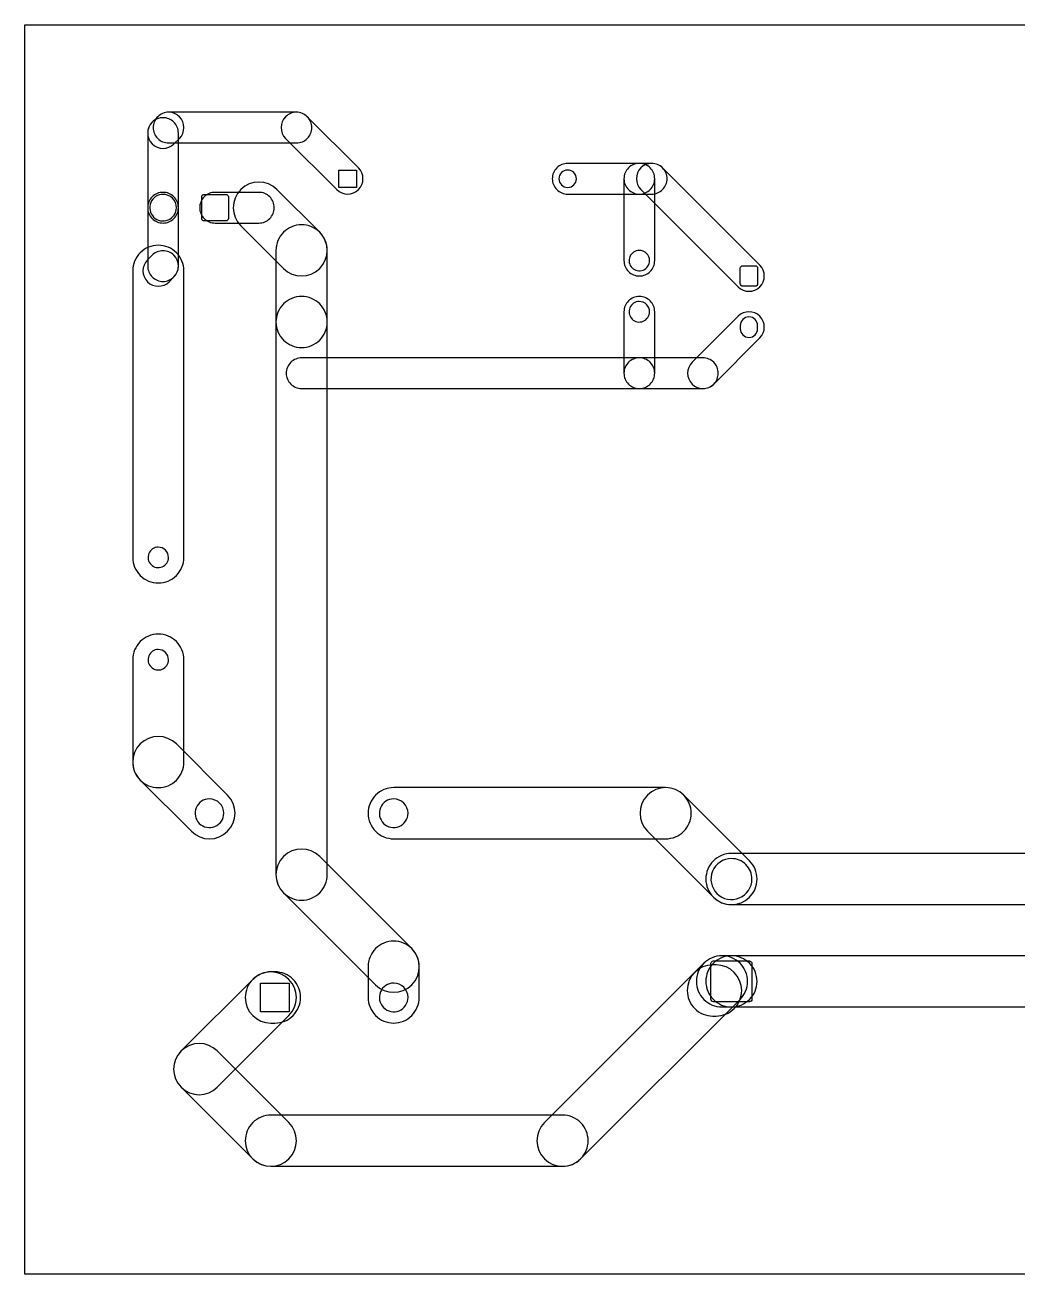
# Model space of a CAD drawing. Header units: millimetres. Extents: x 9 to 213, y 81 to 203.
# Drawn here: x 9 to 105.9, y 81 to 203 of the extents above; entities that cross this region are included whole.
import ezdxf

# ---------------------------------------------------------------- set-up
doc = ezdxf.new("R2010")
doc.units = ezdxf.units.MM
doc.layers.get('0').update_dxf_attribs({"linetype": 'CONTINUOUS'})

msp = doc.modelspace()

# ---------------------------------------------------------------- linework, layer by layer
at = {"color": 7}
for points in [[(8.975, 203.0322), (213.025, 203.0322), (213.025, 80.9822), (8.975, 80.9822)], [(23, 194.5072)], [(35.5, 194.5072)], [(22.464844, 193.972044)], [(69, 189.5072)], [(41.35, 187.1572), (39.65, 187.1572), (39.65, 188.8572), (41.35, 188.8572)], [(62, 188.8572)], [(69.152344, 189.067747)], [(30.060547, 186.946653)], [(22.464844, 186.679075)], [(22.465, 186.4797)], [(28.845, 184.1297), (28.826, 184.034), (28.7718, 183.9529), (28.6907, 183.8987), (28.595, 183.8797), (26.495, 183.8797), (26.3993, 183.8987), (26.3182, 183.9529), (26.264, 184.034), (26.245, 184.1297), (26.245, 186.2297), (26.264, 186.3254), (26.3182, 186.4065), (26.3993, 186.4607), (26.495, 186.4797), (28.595, 186.4797), (28.6907, 186.4607), (28.7718, 186.4065), (28.826, 186.3254), (28.845, 186.2297)], [(36, 183.5072)], [(22, 181.5072)], [(22.464844, 180.972044)], [(69, 181.0072)], [(78.8625, 179.2572), (78.8815, 179.3529), (78.9357, 179.434), (79.0168, 179.4882), (79.1125, 179.5072), (80.3125, 179.5072), (80.4082, 179.4882), (80.4893, 179.434), (80.5435, 179.3529), (80.5625, 179.2572), (80.5625, 177.7572), (80.5435, 177.6615), (80.4893, 177.5804), (80.4082, 177.5262), (80.3125, 177.5072), (79.1125, 177.5072), (79.0168, 177.5262), (78.9357, 177.5804), (78.8815, 177.6615), (78.8625, 177.7572)], [(36, 176.5072)], [(69, 176.5072)], [(69, 176.0072)], [(78.652344, 174.567747)], [(79.712891, 174.5072)], [(22, 152.0072)], [(22, 143.5072)], [(22, 142.0072)], [(20.232422, 132.774778)], [(27, 127.4072)], [(45, 127.4072)], [(69.800781, 127.774778)], [(34.232422, 121.774778)], [(78, 121.5767)], [(45, 113.5072)], [(75.300781, 111.345091)], [(76.25, 107.5767), (76.1543, 107.5957), (76.0732, 107.6499), (76.019, 107.731), (76, 107.8267), (76, 111.3267), (76.019, 111.4224), (76.0732, 111.5035), (76.1543, 111.5577), (76.25, 111.5767), (79.75, 111.5767), (79.8457, 111.5577), (79.9268, 111.5035), (79.981, 111.4224), (80, 111.3267), (80, 107.8267), (79.981, 107.731), (79.9268, 107.6499), (79.8457, 107.5957), (79.75, 107.5767)], [(31.232422, 109.77478)], [(32, 109.4072), (34.8, 109.4072), (34.8, 106.6072), (32, 106.6072)], [(45, 109.4072)], [(24.232422, 102.77478)]]:
    msp.add_lwpolyline(points, close=True, dxfattribs=at)
for points in [[(21.939453, 194.067747), (21.404297, 193.532591)], [(35.5, 194.5072), (23, 194.5072)], [(41.560547, 189.067747), (36.560547, 194.067747)], [(20.964844, 192.472044), (20.964844, 185.179075)], [(23.525391, 191.411497), (24.060547, 191.946653)], [(23.964844, 185.179075), (23.964844, 192.472044)], [(34.439453, 191.946653), (39.439453, 186.946653)], [(23, 191.5072), (35.5, 191.5072)], [(69, 189.5072), (62, 189.5072)], [(70.212891, 189.5072), (69, 189.5072)], [(67.5, 188.0072), (67.5, 180.0072)], [(70.5, 180.0072), (70.5, 188.0072)], [(80.773437, 179.567747), (71.273437, 189.067747)], [(37.767578, 182.774778), (33.595703, 186.946653)], [(69.152344, 186.946653), (78.652344, 177.446653)], [(31.828125, 186.679075), (27.544922, 186.679075)], [(62, 186.5072), (69, 186.5072)], [(69, 186.5072), (70.212891, 186.5072)], [(20.964844, 185.179075), (20.964844, 179.472044)], [(23.964844, 179.472044), (23.964844, 185.179075)], [(27.544922, 183.679075), (31.828125, 183.679075)], [(30.060547, 183.411497), (34.232422, 179.239622)], [(33.5, 181.0072), (33.5, 174.0072)], [(38.5, 174.0072), (38.5, 181.0072)], [(21.404297, 180.532591), (20.939453, 180.067747)], [(19.5, 179.0072), (19.5, 151.0072)], [(23.060547, 177.946653), (23.525391, 178.411497)], [(24.5, 151.0072), (24.5, 179.0072)], [(67.5, 175.0072), (67.5, 169.0072)], [(70.5, 169.0072), (70.5, 175.0072)], [(78.652344, 174.567747), (74.152344, 170.067747)], [(33.5, 174.0072), (33.5, 120.0072)], [(38.5, 120.0072), (38.5, 174.0072)], [(78.863281, 173.657591), (78.863281, 173.356809)], [(80.5625, 173.356809), (80.5625, 173.657591)], [(76.273437, 167.946653), (80.773437, 172.446653)], [(69, 170.5072), (36, 170.5072)], [(75.212891, 170.5072), (69, 170.5072)], [(36, 167.5072), (69, 167.5072)], [(69, 167.5072), (75.212891, 167.5072)], [(19.5, 141.0072), (19.5, 131.0072)], [(24.5, 131.0072), (24.5, 141.0072)], [(28.767578, 127.774778), (23.767578, 132.774778)], [(20.232422, 129.239622), (25.232422, 124.239622)], [(71.570312, 128.5072), (45, 128.5072)], [(79.767578, 121.345091), (73.337891, 127.774778)], [(45, 123.5072), (71.570312, 123.5072)], [(69.800781, 124.239622), (76.232422, 117.807981)], [(119, 122.077513), (78, 122.077513)], [(46.767578, 112.774778), (37.767578, 121.774778)], [(34.232422, 118.239622), (43.232422, 109.23962)], [(78, 117.077513), (119, 117.077513)], [(75.300781, 111.345091), (59.732422, 95.77478)], [(76.5, 111.186888), (76.179687, 111.186888)], [(78, 112.077513), (77.070312, 112.077513)], [(119, 112.077513), (78, 112.077513)], [(33.400391, 110.5072), (33, 110.5072)], [(42.5, 111.0072), (42.5, 108.0072)], [(47.5, 108.0072), (47.5, 111.0072)], [(31.232422, 109.77478), (24.232422, 102.77478)], [(63.267578, 92.23962), (78.837891, 107.80798)], [(27.767578, 99.23962), (34.767578, 106.23962)], [(76.179687, 106.18689), (76.5, 106.18689)], [(77.070312, 107.07751), (78, 107.07751)], [(78, 107.07751), (119, 107.07751)], [(33, 105.5072), (33.400391, 105.5072)], [(34.767578, 95.77478), (27.767578, 102.77478)], [(24.232422, 99.23962), (31.232422, 92.23962)], [(61.5, 96.5072), (33, 96.5072)], [(33, 91.5072), (61.5, 91.5072)]]:
    msp.add_lwpolyline(points, dxfattribs=at)
for points in [[(21.93934, 194.06786), (21.658035, 193.786556), (21.5, 193.405025), (21.5, 193.0072)], [(23, 194.5072), (22.602175, 194.5072), (22.220644, 194.349165), (21.93934, 194.06786)], [(23, 194.5072), (22.602198, 194.50714), (22.220711, 194.349065), (21.939453, 194.067747)], [(24.060547, 194.067747), (23.779289, 194.349065), (23.397802, 194.50714), (23, 194.5072)], [(24.060547, 191.946653), (24.646183, 192.532414), (24.646183, 193.481986), (24.060547, 194.067747)], [(34.439453, 194.067747), (33.853817, 193.481986), (33.853817, 192.532414), (34.439453, 191.946653)], [(35.5, 194.5072), (35.102198, 194.50714), (34.720711, 194.349065), (34.439453, 194.067747)], [(36.56066, 194.06786), (36.279356, 194.349165), (35.897825, 194.5072), (35.5, 194.5072)], [(36.560547, 194.067747), (36.279289, 194.349065), (35.897802, 194.50714), (35.5, 194.5072)], [(37, 193.0072), (37, 193.405025), (36.841965, 193.786556), (36.56066, 194.06786)], [(21.404297, 193.532591), (20.818661, 192.94683), (20.818661, 191.997258), (21.404297, 191.411497)], [(21.404184, 193.532704), (21.122879, 193.2514), (20.964844, 192.869869), (20.964844, 192.472044)], [(22.464844, 193.972044), (22.067019, 193.972044), (21.685488, 193.814009), (21.404184, 193.532704)], [(21.5, 193.0072), (21.5, 192.609375), (21.658035, 192.227844), (21.93934, 191.94654)], [(23.525504, 193.532704), (23.2442, 193.814009), (22.862669, 193.972044), (22.464844, 193.972044)], [(23.964844, 192.472044), (23.964844, 192.869869), (23.806809, 193.2514), (23.525504, 193.532704)], [(36.56066, 191.94654), (36.841965, 192.227844), (37, 192.609375), (37, 193.0072)], [(21.93934, 191.94654), (22.220644, 191.665235), (22.602175, 191.5072), (23, 191.5072)], [(35.5, 191.5072), (35.897825, 191.5072), (36.279356, 191.665235), (36.56066, 191.94654)], [(21.404297, 191.411497), (21.990058, 190.825861), (22.93963, 190.825861), (23.525391, 191.411497)], [(62, 189.5072), (61.602175, 189.5072), (61.220644, 189.349165), (60.93934, 189.06786)], [(69, 189.5072), (68.602175, 189.5072), (68.220644, 189.349165), (67.93934, 189.06786)], [(69, 189.5072), (68.602175, 189.5072), (68.220644, 189.349165), (67.93934, 189.06786)], [(70.06066, 189.06786), (69.779356, 189.349165), (69.397825, 189.5072), (69, 189.5072)], [(70.06066, 189.06786), (69.779356, 189.349165), (69.397825, 189.5072), (69, 189.5072)], [(71.273437, 189.067747), (70.687677, 189.653382), (69.738104, 189.653382), (69.152344, 189.067747)], [(71.273551, 189.06786), (70.992247, 189.349165), (70.610716, 189.5072), (70.212891, 189.5072)], [(41.560547, 186.946653), (42.146183, 187.532414), (42.146183, 188.481986), (41.560547, 189.067747)], [(60.93934, 189.06786), (60.658035, 188.786556), (60.5, 188.405025), (60.5, 188.0072)], [(60.5, 188.0072), (60.5, 187.609375), (60.658035, 187.227844), (60.93934, 186.94654)], [(62, 188.8572), (61.530558, 188.8572), (61.15, 188.476642), (61.15, 188.0072)], [(61.15, 188.0072), (61.15, 187.537758), (61.530558, 187.1572), (62, 187.1572)], [(62.601041, 188.608241), (62.441635, 188.767647), (62.225434, 188.8572), (62, 188.8572)], [(62, 187.1572), (62.469442, 187.1572), (62.85, 187.537758), (62.85, 188.0072)], [(62.85, 188.0072), (62.85, 188.232634), (62.760447, 188.448835), (62.601041, 188.608241)], [(67.93934, 189.06786), (67.658035, 188.786556), (67.5, 188.405025), (67.5, 188.0072)], [(67.93934, 189.06786), (67.658035, 188.786556), (67.5, 188.405025), (67.5, 188.0072)], [(67.5, 188.0072), (67.5, 187.609375), (67.658035, 187.227844), (67.93934, 186.94654)], [(69.152344, 189.067747), (68.566708, 188.481986), (68.566708, 187.532414), (69.152344, 186.946653)], [(70.5, 188.0072), (70.5, 188.405025), (70.341965, 188.786556), (70.06066, 189.06786)], [(70.5, 188.0072), (70.5, 188.405025), (70.341965, 188.786556), (70.06066, 189.06786)], [(70.06066, 186.94654), (70.341965, 187.227844), (70.5, 187.609375), (70.5, 188.0072)], [(71.712891, 188.0072), (71.712891, 188.405025), (71.554856, 188.786556), (71.273551, 189.06786)], [(71.273551, 186.94654), (71.554856, 187.227844), (71.712891, 187.609375), (71.712891, 188.0072)], [(30.060547, 186.946653), (29.084488, 185.970386), (29.084488, 184.387764), (30.060547, 183.411497)], [(33.595703, 186.946653), (32.619436, 187.922712), (31.036814, 187.922712), (30.060547, 186.946653)], [(39.439453, 186.946653), (40.025214, 186.361017), (40.974786, 186.361017), (41.560547, 186.946653)], [(60.93934, 186.94654), (61.220644, 186.665235), (61.602175, 186.5072), (62, 186.5072)], [(67.93934, 186.94654), (68.220644, 186.665235), (68.602175, 186.5072), (69, 186.5072)], [(69, 186.5072), (69.397825, 186.5072), (69.779356, 186.665235), (70.06066, 186.94654)], [(70.212891, 186.5072), (70.610716, 186.5072), (70.992247, 186.665235), (71.273551, 186.94654)], [(21.404184, 186.239735), (21.122879, 185.958431), (20.964844, 185.5769), (20.964844, 185.179075)], [(21.263957, 185.677188), (21.062741, 185.191412), (21.173964, 184.632259), (21.545761, 184.260461)], [(22.465, 186.4797), (21.939199, 186.4797), (21.465172, 186.162965), (21.263957, 185.677188)], [(22.464844, 186.679075), (22.067019, 186.679075), (21.685488, 186.52104), (21.404184, 186.239735)], [(23.525504, 186.239735), (23.2442, 186.52104), (22.862669, 186.679075), (22.464844, 186.679075)], [(23.384239, 186.098939), (23.140442, 186.342736), (22.809781, 186.4797), (22.465, 186.4797)], [(23.765, 185.1797), (23.765, 185.524481), (23.628036, 185.855142), (23.384239, 186.098939)], [(23.964844, 185.179075), (23.964844, 185.5769), (23.806809, 185.958431), (23.525504, 186.239735)], [(26.484262, 186.239735), (26.202957, 185.958431), (26.044922, 185.5769), (26.044922, 185.179075)], [(27.544922, 186.679075), (27.147097, 186.679075), (26.765566, 186.52104), (26.484262, 186.239735)], [(32.888785, 186.239735), (32.607481, 186.52104), (32.22595, 186.679075), (31.828125, 186.679075)], [(33.328125, 185.179075), (33.328125, 185.5769), (33.17009, 185.958431), (32.888785, 186.239735)], [(20.964844, 185.179075), (20.964844, 184.78125), (21.122879, 184.399719), (21.404184, 184.118415)], [(22.962488, 183.978657), (23.448265, 184.179872), (23.765, 184.653899), (23.765, 185.1797)], [(23.525504, 184.118415), (23.806809, 184.399719), (23.964844, 184.78125), (23.964844, 185.179075)], [(26.044922, 185.179075), (26.044922, 184.78125), (26.202957, 184.399719), (26.484262, 184.118415)], [(32.888785, 184.118415), (33.17009, 184.399719), (33.328125, 184.78125), (33.328125, 185.179075)], [(21.404184, 184.118415), (21.685488, 183.83711), (22.067019, 183.679075), (22.464844, 183.679075)], [(21.545761, 184.260461), (21.917559, 183.888664), (22.476712, 183.777441), (22.962488, 183.978657)], [(22.464844, 183.679075), (22.862669, 183.679075), (23.2442, 183.83711), (23.525504, 184.118415)], [(26.484262, 184.118415), (26.765566, 183.83711), (27.147097, 183.679075), (27.544922, 183.679075)], [(31.828125, 183.679075), (32.22595, 183.679075), (32.607481, 183.83711), (32.888785, 184.118415)], [(36, 183.5072), (35.336959, 183.5072), (34.701074, 183.243808), (34.232233, 182.774967)], [(37.767767, 182.774967), (37.298926, 183.243808), (36.663041, 183.5072), (36, 183.5072)], [(34.232233, 182.774967), (33.763392, 182.306126), (33.5, 181.670241), (33.5, 181.0072)], [(37.767578, 179.239622), (38.743637, 180.215889), (38.743637, 181.798511), (37.767578, 182.774778)], [(38.5, 181.0072), (38.5, 181.670241), (38.236608, 182.306126), (37.767767, 182.774967)], [(20.232233, 180.774967), (19.763392, 180.306126), (19.5, 179.670241), (19.5, 179.0072)], [(22, 181.5072), (21.336959, 181.5072), (20.701074, 181.243808), (20.232233, 180.774967)], [(22.464844, 180.972044), (22.067042, 180.971984), (21.685555, 180.813909), (21.404297, 180.532591)], [(23.767767, 180.774967), (23.298926, 181.243808), (22.663041, 181.5072), (22, 181.5072)], [(23.525391, 180.532591), (23.244133, 180.813909), (22.862646, 180.971984), (22.464844, 180.972044)], [(24.5, 179.0072), (24.5, 179.670241), (24.236608, 180.306126), (23.767767, 180.774967)], [(69, 181.0072), (68.595538, 181.0072), (68.230901, 180.763558), (68.07612, 180.389883)], [(69.707107, 180.714307), (69.51957, 180.901843), (69.265216, 181.0072), (69, 181.0072)], [(70, 180.0072), (70, 180.272416), (69.894643, 180.52677), (69.707107, 180.714307)], [(20.939453, 180.067747), (20.353817, 179.481986), (20.353817, 178.532414), (20.939453, 177.946653)], [(20.964844, 179.472044), (20.964844, 179.074219), (21.122879, 178.692688), (21.404184, 178.411384)], [(23.525391, 178.411497), (24.111027, 178.997258), (24.111027, 179.94683), (23.525391, 180.532591)], [(23.525504, 178.411384), (23.806809, 178.692688), (23.964844, 179.074219), (23.964844, 179.472044)], [(67.5, 180.0072), (67.5, 179.609375), (67.658035, 179.227844), (67.93934, 178.94654)], [(68.07612, 180.389883), (67.921339, 180.016209), (68.006895, 179.586091), (68.292893, 179.300093)], [(69.382683, 179.08332), (69.756358, 179.238101), (70, 179.602738), (70, 180.0072)], [(70.06066, 178.94654), (70.341965, 179.227844), (70.5, 179.609375), (70.5, 180.0072)], [(80.773437, 177.446653), (81.359073, 178.032414), (81.359073, 178.981986), (80.773437, 179.567747)], [(21.404184, 178.411384), (21.685488, 178.130079), (22.067019, 177.972044), (22.464844, 177.972044)], [(22.464844, 177.972044), (22.862669, 177.972044), (23.2442, 178.130079), (23.525504, 178.411384)], [(34.232422, 179.239622), (35.208689, 178.263563), (36.791311, 178.263563), (37.767578, 179.239622)], [(67.93934, 178.94654), (68.220644, 178.665235), (68.602175, 178.5072), (69, 178.5072)], [(68.292893, 179.300093), (68.578891, 179.014095), (69.009009, 178.928539), (69.382683, 179.08332)], [(69, 178.5072), (69.397825, 178.5072), (69.779356, 178.665235), (70.06066, 178.94654)], [(20.939453, 177.946653), (21.525214, 177.361017), (22.474786, 177.361017), (23.060547, 177.946653)], [(78.652344, 177.446653), (79.238104, 176.861018), (80.187677, 176.861018), (80.773437, 177.446653)], [(34.232233, 175.774967), (33.763392, 175.306126), (33.5, 174.670241), (33.5, 174.0072)], [(36, 176.5072), (35.336959, 176.5072), (34.701074, 176.243808), (34.232233, 175.774967)], [(37.767767, 175.774967), (37.298926, 176.243808), (36.663041, 176.5072), (36, 176.5072)], [(38.5, 174.0072), (38.5, 174.670241), (38.236608, 175.306126), (37.767767, 175.774967)], [(67.93934, 176.06786), (67.658035, 175.786556), (67.5, 175.405025), (67.5, 175.0072)], [(69, 176.5072), (68.602175, 176.5072), (68.220644, 176.349165), (67.93934, 176.06786)], [(69, 176.0072), (68.595538, 176.0072), (68.230901, 175.763558), (68.07612, 175.389883)], [(70.06066, 176.06786), (69.779356, 176.349165), (69.397825, 176.5072), (69, 176.5072)], [(69.707107, 175.714307), (69.51957, 175.901843), (69.265216, 176.0072), (69, 176.0072)], [(70.5, 175.0072), (70.5, 175.405025), (70.341965, 175.786556), (70.06066, 176.06786)], [(68.07612, 175.389883), (67.921339, 175.016209), (68.006895, 174.586091), (68.292893, 174.300093)], [(69.382683, 174.08332), (69.756358, 174.238101), (70, 174.602738), (70, 175.0072)], [(70, 175.0072), (70, 175.272416), (69.894643, 175.52677), (69.707107, 175.714307)], [(80.773437, 174.567747), (80.187677, 175.153382), (79.238104, 175.153382), (78.652344, 174.567747)], [(80.773437, 172.446653), (81.359073, 173.032414), (81.359073, 173.981986), (80.773437, 174.567747)], [(33.5, 174.0072), (33.5, 173.344159), (33.763392, 172.708274), (34.232233, 172.239433)], [(37.767767, 172.239433), (38.236608, 172.708274), (38.5, 173.344159), (38.5, 174.0072)], [(68.292893, 174.300093), (68.578891, 174.014095), (69.009009, 173.928539), (69.382683, 174.08332)], [(79.712891, 174.5072), (79.243754, 174.506985), (78.863497, 174.126728), (78.863281, 173.657591)], [(78.863281, 173.356809), (78.863497, 172.887672), (79.243754, 172.507415), (79.712891, 172.5072)], [(80.5625, 173.657591), (80.562284, 174.126728), (80.182028, 174.506984), (79.712891, 174.5072)], [(79.712891, 172.5072), (80.182028, 172.507416), (80.562284, 172.887672), (80.5625, 173.356809)], [(34.232233, 172.239433), (34.701074, 171.770592), (35.336959, 171.5072), (36, 171.5072)], [(36, 171.5072), (36.663041, 171.5072), (37.298926, 171.770592), (37.767767, 172.239433)], [(34.93934, 170.06786), (34.658035, 169.786556), (34.5, 169.405025), (34.5, 169.0072)], [(36, 170.5072), (35.602175, 170.5072), (35.220644, 170.349165), (34.93934, 170.06786)], [(67.93934, 170.06786), (67.658035, 169.786556), (67.5, 169.405025), (67.5, 169.0072)], [(69, 170.5072), (68.602175, 170.5072), (68.220644, 170.349165), (67.93934, 170.06786)], [(70.06066, 170.06786), (69.779356, 170.349165), (69.397825, 170.5072), (69, 170.5072)], [(70.5, 169.0072), (70.5, 169.405025), (70.341965, 169.786556), (70.06066, 170.06786)], [(74.152344, 170.067747), (73.566708, 169.481986), (73.566708, 168.532414), (74.152344, 167.946653)], [(76.273551, 170.06786), (75.992247, 170.349165), (75.610716, 170.5072), (75.212891, 170.5072)], [(76.712891, 169.0072), (76.712891, 169.405025), (76.554856, 169.786556), (76.273551, 170.06786)], [(34.5, 169.0072), (34.5, 168.609375), (34.658035, 168.227844), (34.93934, 167.94654)], [(67.5, 169.0072), (67.5, 168.609375), (67.658035, 168.227844), (67.93934, 167.94654)], [(67.5, 169.0072), (67.5, 168.609375), (67.658035, 168.227844), (67.93934, 167.94654)], [(70.06066, 167.94654), (70.341965, 168.227844), (70.5, 168.609375), (70.5, 169.0072)], [(70.06066, 167.94654), (70.341965, 168.227844), (70.5, 168.609375), (70.5, 169.0072)], [(76.273551, 167.94654), (76.554856, 168.227844), (76.712891, 168.609375), (76.712891, 169.0072)], [(34.93934, 167.94654), (35.220644, 167.665235), (35.602175, 167.5072), (36, 167.5072)], [(67.93934, 167.94654), (68.220644, 167.665235), (68.602175, 167.5072), (69, 167.5072)], [(67.93934, 167.94654), (68.220644, 167.665235), (68.602175, 167.5072), (69, 167.5072)], [(69, 167.5072), (69.397825, 167.5072), (69.779356, 167.665235), (70.06066, 167.94654)], [(69, 167.5072), (69.397825, 167.5072), (69.779356, 167.665235), (70.06066, 167.94654)], [(74.152344, 167.946653), (74.738104, 167.361018), (75.687677, 167.361018), (76.273437, 167.946653)], [(75.212891, 167.5072), (75.610716, 167.5072), (75.992247, 167.665235), (76.273551, 167.94654)], [(21.07612, 151.389883), (20.921339, 151.016209), (21.006895, 150.586091), (21.292893, 150.300093)], [(22, 152.0072), (21.595538, 152.0072), (21.230901, 151.763558), (21.07612, 151.389883)], [(22.707107, 151.714307), (22.51957, 151.901843), (22.265216, 152.0072), (22, 152.0072)], [(23, 151.0072), (23, 151.272416), (22.894643, 151.52677), (22.707107, 151.714307)], [(19.5, 151.0072), (19.5, 150.344159), (19.763392, 149.708274), (20.232233, 149.239433)], [(21.292893, 150.300093), (21.578891, 150.014095), (22.009009, 149.928539), (22.382683, 150.08332)], [(22.382683, 150.08332), (22.756358, 150.238101), (23, 150.602738), (23, 151.0072)], [(23.767767, 149.239433), (24.236608, 149.708274), (24.5, 150.344159), (24.5, 151.0072)], [(20.232233, 149.239433), (20.701074, 148.770592), (21.336959, 148.5072), (22, 148.5072)], [(22, 148.5072), (22.663041, 148.5072), (23.298926, 148.770592), (23.767767, 149.239433)], [(22, 143.5072), (21.336959, 143.5072), (20.701074, 143.243808), (20.232233, 142.774967)], [(23.767767, 142.774967), (23.298926, 143.243808), (22.663041, 143.5072), (22, 143.5072)], [(20.232233, 142.774967), (19.763392, 142.306126), (19.5, 141.670241), (19.5, 141.0072)], [(22, 142.0072), (21.595538, 142.0072), (21.230901, 141.763558), (21.07612, 141.389883)], [(22.707107, 141.714307), (22.51957, 141.901843), (22.265216, 142.0072), (22, 142.0072)], [(23, 141.0072), (23, 141.272416), (22.894643, 141.52677), (22.707107, 141.714307)], [(24.5, 141.0072), (24.5, 141.670241), (24.236608, 142.306126), (23.767767, 142.774967)], [(21.07612, 141.389883), (20.921339, 141.016209), (21.006895, 140.586091), (21.292893, 140.300093)], [(22.382683, 140.08332), (22.756358, 140.238101), (23, 140.602738), (23, 141.0072)], [(21.292893, 140.300093), (21.578891, 140.014095), (22.009009, 139.928539), (22.382683, 140.08332)], [(23.767578, 132.774778), (22.791311, 133.750837), (21.208689, 133.750837), (20.232422, 132.774778)], [(20.232422, 132.774778), (19.256363, 131.798511), (19.256363, 130.215889), (20.232422, 129.239622)], [(19.5, 131.0072), (19.5, 130.344159), (19.763392, 129.708274), (20.232233, 129.239433)], [(23.767767, 129.239433), (24.236608, 129.708274), (24.5, 130.344159), (24.5, 131.0072)], [(20.232233, 129.239433), (20.701074, 128.770592), (21.336959, 128.5072), (22, 128.5072)], [(22, 128.5072), (22.663041, 128.5072), (23.298926, 128.770592), (23.767767, 129.239433)], [(45, 128.5072), (44.336959, 128.5072), (43.701074, 128.243808), (43.232233, 127.774967)], [(71.569336, 128.507799), (70.905908, 128.507799), (70.269686, 128.244101), (69.800781, 127.774778)], [(73.337891, 127.774778), (72.868986, 128.244101), (72.232764, 128.507799), (71.569336, 128.507799)], [(73.338079, 127.774967), (72.869238, 128.243808), (72.233353, 128.5072), (71.570312, 128.5072)], [(27, 127.4072), (26.433753, 127.4072), (25.923262, 127.066101), (25.706569, 126.542957)], [(27.989949, 126.997149), (27.727399, 127.2597), (27.371303, 127.4072), (27, 127.4072)], [(28.4, 126.0072), (28.4, 126.378503), (28.2525, 126.734599), (27.989949, 126.997149)], [(28.767578, 124.239622), (29.743637, 125.215889), (29.743637, 126.798511), (28.767578, 127.774778)], [(43.232233, 127.774967), (42.763392, 127.306126), (42.5, 126.670241), (42.5, 126.0072)], [(45, 127.4072), (44.433753, 127.4072), (43.923262, 127.066101), (43.706569, 126.542957)], [(45.989949, 126.997149), (45.727399, 127.2597), (45.371303, 127.4072), (45, 127.4072)], [(46.4, 126.0072), (46.4, 126.378503), (46.2525, 126.734599), (45.989949, 126.997149)], [(69.800781, 127.774778), (68.824722, 126.798511), (68.824722, 125.215889), (69.800781, 124.239622)], [(74.070312, 126.0072), (74.070312, 126.670241), (73.80692, 127.306126), (73.338079, 127.774967)], [(25.706569, 126.542957), (25.489875, 126.019813), (25.609653, 125.417648), (26.010051, 125.017251)], [(27.535757, 124.713769), (28.058901, 124.930462), (28.4, 125.440953), (28.4, 126.0072)], [(42.5, 126.0072), (42.5, 125.344159), (42.763392, 124.708274), (43.232233, 124.239433)], [(43.706569, 126.542957), (43.489875, 126.019813), (43.609653, 125.417648), (44.010051, 125.017251)], [(45.535757, 124.713769), (46.058901, 124.930462), (46.4, 125.440953), (46.4, 126.0072)], [(73.338079, 124.239433), (73.80692, 124.708274), (74.070312, 125.344159), (74.070312, 126.0072)], [(26.010051, 125.017251), (26.410448, 124.616853), (27.012613, 124.497075), (27.535757, 124.713769)], [(44.010051, 125.017251), (44.410448, 124.616853), (45.012613, 124.497075), (45.535757, 124.713769)], [(25.232422, 124.239622), (26.208689, 123.263563), (27.791311, 123.263563), (28.767578, 124.239622)], [(43.232233, 124.239433), (43.701074, 123.770592), (44.336959, 123.5072), (45, 123.5072)], [(71.570312, 123.5072), (72.233353, 123.5072), (72.869238, 123.770592), (73.338079, 124.239433)], [(37.767578, 121.774778), (36.791311, 122.750837), (35.208689, 122.750837), (34.232422, 121.774778)], [(78, 122.077513), (77.336959, 122.077513), (76.701074, 121.814121), (76.232233, 121.34528)], [(34.232422, 121.774778), (33.256363, 120.798511), (33.256363, 119.215889), (34.232422, 118.239622)], [(76.232233, 121.34528), (75.763392, 120.876439), (75.5, 120.240554), (75.5, 119.577513)], [(78, 121.5767), (77.191076, 121.5767), (76.461803, 121.089416), (76.152241, 120.342067)], [(79.414214, 120.990914), (79.039141, 121.365986), (78.530433, 121.5767), (78, 121.5767)], [(80, 119.5767), (80, 120.107133), (79.789286, 120.615841), (79.414214, 120.990914)], [(80.500599, 119.576536), (80.500599, 120.239964), (80.236901, 120.876186), (79.767578, 121.345091)], [(33.5, 120.0072), (33.5, 119.344159), (33.763392, 118.708274), (34.232233, 118.239433)], [(37.767767, 118.239433), (38.236608, 118.708274), (38.5, 119.344159), (38.5, 120.0072)], [(76.152241, 120.342067), (75.842679, 119.594718), (76.01379, 118.734482), (76.585786, 118.162486)], [(75.5, 119.577513), (75.5, 118.914472), (75.763392, 118.278587), (76.232233, 117.809746)], [(78.765367, 117.728941), (79.512716, 118.038503), (80, 118.767776), (80, 119.5767)], [(79.767578, 117.807981), (80.236901, 118.276886), (80.500599, 118.913108), (80.500599, 119.576536)], [(34.232233, 118.239433), (34.701074, 117.770592), (35.336959, 117.5072), (36, 117.5072)], [(36, 117.5072), (36.663041, 117.5072), (37.298926, 117.770592), (37.767767, 118.239433)], [(76.232233, 117.809746), (76.701074, 117.340905), (77.336959, 117.077513), (78, 117.077513)], [(76.232422, 117.807981), (77.208689, 116.831922), (78.791311, 116.831922), (79.767578, 117.807981)], [(76.585786, 118.162486), (77.157782, 117.59049), (78.018018, 117.419379), (78.765367, 117.728941)], [(45, 113.5072), (44.336959, 113.5072), (43.701074, 113.243808), (43.232233, 112.774967)], [(46.767767, 112.774967), (46.298926, 113.243808), (45.663041, 113.5072), (45, 113.5072)], [(43.232233, 112.774967), (42.763392, 112.306126), (42.5, 111.670241), (42.5, 111.0072)], [(46.767578, 109.23962), (47.743638, 110.215888), (47.743638, 111.79851), (46.767578, 112.774778)], [(47.5, 111.0072), (47.5, 111.670241), (47.236608, 112.306126), (46.767767, 112.774967)], [(76.179687, 111.186888), (74.798976, 111.186888), (73.679688, 110.067601), (73.679687, 108.68689)], [(75.302544, 111.345279), (74.833703, 110.876437), (74.570311, 110.240552), (74.570312, 109.57751)], [(77.069336, 112.078112), (76.405908, 112.078112), (75.769686, 111.814414), (75.300781, 111.345091)], [(77.070312, 112.077513), (76.40727, 112.077513), (75.771385, 111.81412), (75.302544, 111.345279)], [(76.232232, 111.345279), (75.763391, 110.876437), (75.499999, 110.240552), (75.5, 109.57751)], [(78, 112.077513), (77.336958, 112.077513), (76.701073, 111.81412), (76.232232, 111.345279)], [(79, 108.68689), (78.999999, 110.067601), (77.880711, 111.186888), (76.5, 111.186888)], [(78.837891, 111.345091), (78.368986, 111.814414), (77.732764, 112.078112), (77.069336, 112.078112)], [(79.767768, 111.345279), (79.298927, 111.81412), (78.663042, 112.077513), (78, 112.077513)], [(79.570913, 109.576536), (79.570913, 110.239963), (79.307215, 110.876186), (78.837891, 111.345091)], [(80.5, 109.57751), (80.500001, 110.240552), (80.236609, 110.876437), (79.767768, 111.345279)], [(33, 110.5072), (32.336959, 110.5072), (31.701074, 110.243808), (31.232233, 109.774967)], [(34.767578, 109.77478), (33.791311, 110.750839), (32.208689, 110.750839), (31.232422, 109.77478)], [(35.168158, 109.774967), (34.699317, 110.243808), (34.063432, 110.5072), (33.400391, 110.5072)], [(31.232233, 109.774967), (30.763392, 109.306126), (30.5, 108.670241), (30.5, 108.0072)], [(34.767578, 106.23962), (35.743639, 107.215888), (35.743639, 108.798512), (34.767578, 109.77478)], [(35.900391, 108.0072), (35.900391, 108.670241), (35.636999, 109.306126), (35.168158, 109.774967)], [(43.232422, 109.23962), (44.208689, 108.263561), (45.791311, 108.263561), (46.767578, 109.23962)], [(45, 109.4072), (44.433753, 109.4072), (43.923262, 109.066101), (43.706569, 108.542957)], [(45.989949, 108.997149), (45.727399, 109.2597), (45.371303, 109.4072), (45, 109.4072)], [(46.4, 108.0072), (46.4, 108.378503), (46.2525, 108.734599), (45.989949, 108.997149)], [(73.679687, 108.68689), (73.679687, 108.023849), (73.943079, 107.387964), (74.41192, 106.919123)], [(74.570312, 109.57751), (74.570312, 108.914469), (74.833704, 108.278584), (75.302545, 107.809743)], [(75.5, 109.57751), (75.5, 108.914469), (75.763392, 108.278584), (76.232233, 107.809743)], [(78.267767, 106.919123), (78.736608, 107.387964), (79, 108.023849), (79, 108.68689)], [(78.837891, 107.80798), (79.307215, 108.276885), (79.570913, 108.913108), (79.570913, 109.576536)], [(79.767767, 107.809743), (80.236608, 108.278584), (80.5, 108.914469), (80.5, 109.57751)], [(30.5, 108.0072), (30.5, 106.626488), (31.619288, 105.5072), (33, 105.5072)], [(35.168158, 106.239433), (35.636999, 106.708274), (35.900391, 107.344159), (35.900391, 108.0072)], [(42.5, 108.0072), (42.5, 107.344159), (42.763392, 106.708274), (43.232233, 106.239433)], [(43.706569, 108.542957), (43.489875, 108.019813), (43.609653, 107.417648), (44.010051, 107.017251)], [(45.535757, 106.713769), (46.058901, 106.930462), (46.4, 107.440953), (46.4, 108.0072)], [(46.767767, 106.239433), (47.236608, 106.708274), (47.5, 107.344159), (47.5, 108.0072)], [(75.302545, 107.809743), (75.771386, 107.340902), (76.407271, 107.07751), (77.070312, 107.07751)], [(76.232233, 107.809743), (76.701074, 107.340902), (77.336959, 107.07751), (78, 107.07751)], [(78, 107.07751), (78.663041, 107.07751), (79.298926, 107.340902), (79.767767, 107.809743)], [(33.400391, 105.5072), (34.063432, 105.5072), (34.699317, 105.770592), (35.168158, 106.239433)], [(43.232233, 106.239433), (43.701074, 105.770592), (44.336959, 105.5072), (45, 105.5072)], [(44.010051, 107.017251), (44.410448, 106.616853), (45.012613, 106.497075), (45.535757, 106.713769)], [(45, 105.5072), (45.663041, 105.5072), (46.298926, 105.770592), (46.767767, 106.239433)], [(74.41192, 106.919123), (74.880761, 106.450282), (75.516646, 106.18689), (76.179687, 106.18689)], [(76.5, 106.18689), (77.163041, 106.18689), (77.798926, 106.450282), (78.267767, 106.919123)], [(27.767578, 102.77478), (26.791311, 103.750839), (25.208689, 103.750839), (24.232422, 102.77478)], [(24.232422, 102.77478), (23.256361, 101.798512), (23.256361, 100.215888), (24.232422, 99.23962)], [(24.232422, 102.77478), (23.256361, 101.798512), (23.256361, 100.215888), (24.232422, 99.23962)], [(24.232422, 99.23962), (25.208689, 98.263561), (26.791311, 98.263561), (27.767578, 99.23962)], [(33, 96.5072), (32.336959, 96.5072), (31.701074, 96.243808), (31.232233, 95.774967)], [(63.267767, 95.774967), (62.798926, 96.243808), (62.163041, 96.5072), (61.5, 96.5072)], [(31.232233, 95.774967), (30.763392, 95.306126), (30.5, 94.670241), (30.5, 94.0072)], [(34.767578, 92.23962), (35.743639, 93.215888), (35.743639, 94.798512), (34.767578, 95.77478)], [(59.732422, 95.77478), (58.756361, 94.798512), (58.756361, 93.215888), (59.732422, 92.23962)], [(64, 94.0072), (64, 94.670241), (63.736608, 95.306126), (63.267767, 95.774967)], [(30.5, 94.0072), (30.5, 92.626488), (31.619288, 91.5072), (33, 91.5072)], [(63.267767, 92.239433), (63.736608, 92.708274), (64, 93.344159), (64, 94.0072)], [(31.232422, 92.23962), (32.208689, 91.263561), (33.791311, 91.263561), (34.767578, 92.23962)], [(59.732422, 92.23962), (60.708689, 91.263561), (62.291311, 91.263561), (63.267578, 92.23962)], [(61.5, 91.5072), (62.163041, 91.5072), (62.798926, 91.770592), (63.267767, 92.239433)]]:
    msp.add_open_spline(points, degree=3, dxfattribs=at)

doc.saveas('drawing.dxf')
